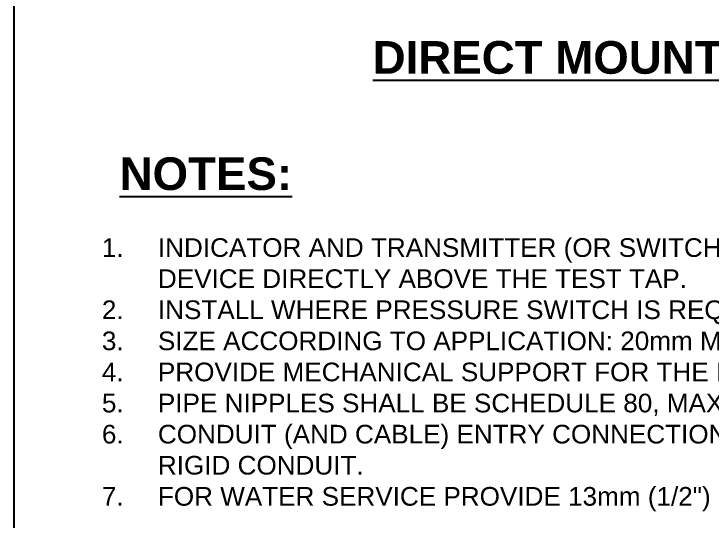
# Model space of a CAD drawing. Header units: millimetres. Extents: x 20 to 210, y 10 to 269.
# Drawn here: x 20 to 94.7, y 50 to 104.2 of the extents above; entities that cross this region are included whole.
import ezdxf

# ---------------------------------------------------------------- set-up
doc = ezdxf.new("R2010")
doc.units = ezdxf.units.MM
doc.header["$MEASUREMENT"] = 0
doc.layers.add('G-ANNO-SYMB', color=5, linetype='CONTINUOUS')
doc.layers.add('N-ANNO-TEXT-SUBT', color=4, linetype='CONTINUOUS')
doc.layers.add('N-ANNO-TEXT', color=2, linetype='CONTINUOUS', lineweight=25)
doc.styles.add('_CGS_2-5_NOTES', font='arial.ttf', dxfattribs={"height": 2.5})
doc.styles.add('_CGS_3-5_SUBHEADING', font='arialbd.ttf', dxfattribs={"height": 3.5})

msp = doc.modelspace()

# ---------------------------------------------------------------- linework, layer by layer
at = {"layer": 'G-ANNO-SYMB'}
msp.add_line((20, 269), (20, 10), dxfattribs=at)

# ---------------------------------------------------------------- texts
at = {"layer": 'N-ANNO-TEXT', "insert": (29.42, 80.193), "char_height": 2, "width": 175.58468, "attachment_point": 1, "style": '_CGS_2-5_NOTES'}
msp.add_mtext('\\A1;\\pi-6,l6,t6;1.^IINDICATOR AND TRANSMITTER (OR SWITCH) INSTALLATION SHOWN FOR SINGLE INSTRUMENT INSTALLATIONS, MOUNT DEVICE DIRECTLY ABOVE THE TEST TAP.\\P2.^IINSTALL WHERE PRESSURE SWITCH IS REQUIRED FOR SAFETY. LIMIT SWITCH SHUTS DOWN PROCESS WHEN VALVE CLOSED.\\P3.^ISIZE ACCORDING TO APPLICATION: 20mm MINIMUM SIZE.\\P4.^IPROVIDE MECHANICAL SUPPORT FOR THE INSTRUMENTS.\\P5.^IPIPE NIPPLES SHALL BE SCHEDULE 80, MAXIMUM 30mm FROM PROCESS PIPE OR PIPE LAGGING.\\P6.^ICONDUIT (AND CABLE) ENTRY CONNECTION TO THE INSTRUMENT SHALL BE 1000mm (3FT) FLEXIBLE, THE BALANCE IN RIGID CONDUIT.\\P7.^IFOR WATER SERVICE PROVIDE 13mm (1/2") 316 SS BLOCK AND BLEED VALVE C/W CALIBRATION PORT (TYPICAL).', dxfattribs=at)
at = {"layer": 'N-ANNO-TEXT-SUBT', "lineweight": -2, "insert": (58.42, 101.328), "char_height": 3.5, "width": 78.37448, "attachment_point": 1, "style": '_CGS_3-5_SUBHEADING'}
msp.add_mtext('{\\LDIRECT MOUNTING}', dxfattribs=at)
at = {"layer": 'N-ANNO-TEXT-SUBT', "color": 4, "lineweight": -2, "insert": (31.318, 88.864), "char_height": 3.5, "width": 78.37448, "attachment_point": 1, "style": '_CGS_3-5_SUBHEADING'}
msp.add_mtext('{\\LNOTES:}', dxfattribs=at)

doc.saveas('drawing.dxf')
